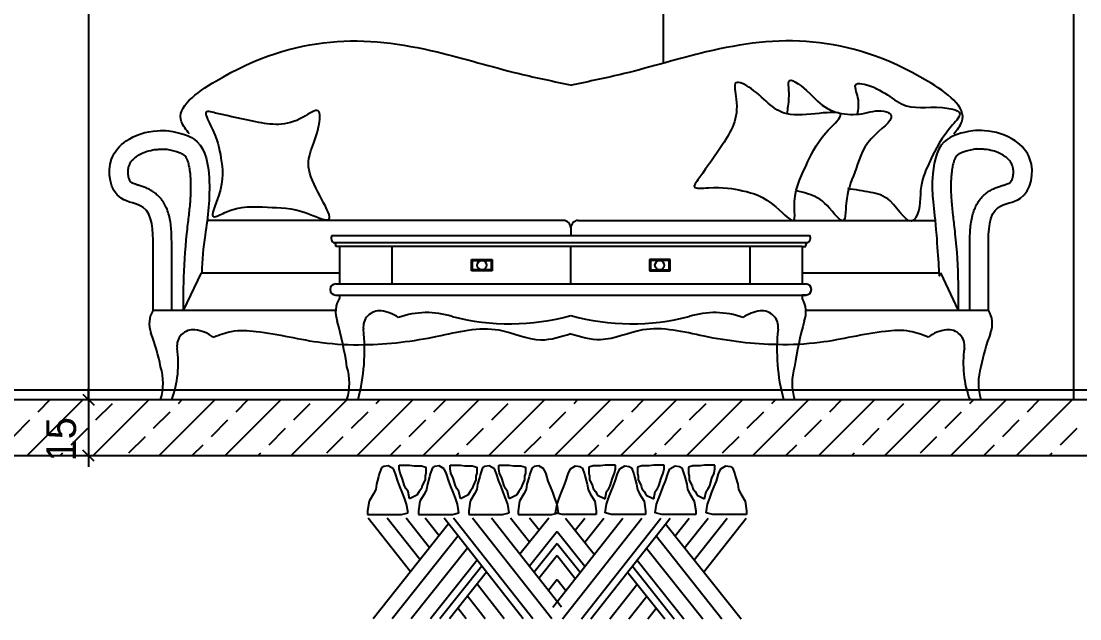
# Model space of a CAD drawing. Extents: x 182769.15 to 182771.38, y 101811.72 to 101812.21.
# Drawn here: x 182770.3821 to 182770.4388, y 101812.0305 to 101812.0626 of the extents above; entities that cross this region are included whole.
import ezdxf

# ---------------------------------------------------------------- set-up
doc = ezdxf.new("R2010")
doc.units = 0
doc.header["$MEASUREMENT"] = 0
doc.linetypes.add('DUZ', pattern=[500, 500])
doc.layers.get('0').update_dxf_attribs({"color": 1, "linetype": 'DUZ'})
for name, color, linetype in [('KOLON', 3, 'Continuous'), ('OLCU', 3, 'Continuous'), ('SIVA', 1, 'Continuous'), ('TARAMA', 15, 'Continuous'), ('tefriş', 21, 'Continuous')]:
    doc.layers.add(name, color=color, linetype=linetype)
doc.styles.add('İÇ ÖLÇÜ', font='stylu.ttf', dxfattribs={"height": 8})

msp = doc.modelspace()

# ---------------------------------------------------------------- linework, layer by layer
at = {"color": 0, "linetype": 'ByBlock'}
for p, q in [((182770.3853814155, 101812.0425767551), (182770.3859814155, 101812.0419767551)), ((182770.3853814155, 101812.0425767551), (182770.3859814155, 101812.0419767551)), ((182770.3859814155, 101812.0389767551), (182770.3853814155, 101812.0395767551))]:
    msp.add_line(p, q, dxfattribs=at)
at = {"layer": 'KOLON'}
for p, q in [((182770.3504782387, 101812.0422767551), (182770.5724782387, 101812.0422767551)), ((182770.3554782387, 101812.0392767551), (182770.5274782387, 101812.0392767551))]:
    msp.add_line(p, q, dxfattribs=at)
at = {"layer": 'OLCU'}
for p, q in [((182770.3856814155, 101812.0996767551), (182770.3856814155, 101812.0418767551)), ((182770.3856814155, 101812.0422767551), (182770.3856814155, 101812.0428767551)), ((182770.3826814155, 101812.0422767551), (182770.3866814155, 101812.0422767551)), ((182770.3826814155, 101812.0422767551), (182770.3866814155, 101812.0422767551)), ((182770.3856814155, 101812.0422767551), (182770.3856814155, 101812.0392767551)), ((182770.3826814155, 101812.0392767551), (182770.3866814155, 101812.0392767551)), ((182770.3856814155, 101812.0392767551), (182770.3856814155, 101812.0386767551))]:
    msp.add_line(p, q, dxfattribs=at)
at = {"layer": 'SIVA'}
for p, q in [((182770.4164782387, 101812.0992767551), (182770.4164782387, 101812.0602955354)), ((182770.4384782387, 101812.0877467264), (182770.4384782387, 101812.0422767551)), ((182770.5719782387, 101812.0427767551), (182770.3549782387, 101812.0427767551))]:
    msp.add_line(p, q, dxfattribs=at)
at = {"layer": 'TARAMA'}
for p, q in [((182770.3824001272, 101812.0392767551), (182770.3854001272, 101812.0422767551)), ((182770.3829854209, 101812.0416298157), (182770.3836323603, 101812.0422767551)), ((182770.3859356612, 101812.0392767551), (182770.3889356611, 101812.0422767551)), ((182770.3860790131, 101812.041187874), (182770.3869628965, 101812.0420717574)), ((182770.3894711951, 101812.0392767551), (182770.3924711951, 101812.0422767551)), ((182770.3904984304, 101812.0420717574), (182770.3907034281, 101812.0422767551)), ((182770.393006729, 101812.0392767551), (182770.396006729, 101812.0422767551)), ((182770.3935920226, 101812.0416298157), (182770.394238962, 101812.0422767551)), ((182770.3965422629, 101812.0392767551), (182770.3995422629, 101812.0422767551)), ((182770.3966856148, 101812.041187874), (182770.3975694983, 101812.0420717574)), ((182770.4000777968, 101812.0392767551), (182770.4030777968, 101812.0422767551)), ((182770.4011050322, 101812.0420717574), (182770.4013100298, 101812.0422767551)), ((182770.4036133307, 101812.0392767551), (182770.4066133307, 101812.0422767551)), ((182770.4041986243, 101812.0416298157), (182770.4048455637, 101812.0422767551)), ((182770.4071488646, 101812.0392767551), (182770.4101488646, 101812.0422767551)), ((182770.4072922165, 101812.041187874), (182770.4081761, 101812.0420717574)), ((182770.4106843985, 101812.0392767551), (182770.4136843985, 101812.0422767551)), ((182770.4117116339, 101812.0420717574), (182770.4119166315, 101812.0422767551)), ((182770.4142199324, 101812.0392767551), (182770.4172199324, 101812.0422767551)), ((182770.4148052261, 101812.0416298157), (182770.4154521654, 101812.0422767551)), ((182770.4177554663, 101812.0392767551), (182770.4207554663, 101812.0422767551)), ((182770.4178988182, 101812.041187874), (182770.4187827017, 101812.0420717574)), ((182770.4212910002, 101812.0392767551), (182770.4242910002, 101812.0422767551)), ((182770.4223182356, 101812.0420717574), (182770.4225232333, 101812.0422767551)), ((182770.4248265341, 101812.0392767551), (182770.4278265341, 101812.0422767551)), ((182770.4254118278, 101812.0416298157), (182770.4260587672, 101812.0422767551)), ((182770.428362068, 101812.0392767551), (182770.431362068, 101812.0422767551)), ((182770.4285054199, 101812.041187874), (182770.4293893034, 101812.0420717574)), ((182770.4318976019, 101812.0392767551), (182770.4348976019, 101812.0422767551)), ((182770.4329248373, 101812.0420717574), (182770.433129835, 101812.0422767551)), ((182770.4354331358, 101812.0392767551), (182770.4384331358, 101812.0422767551)), ((182770.4360184295, 101812.0416298157), (182770.4366653689, 101812.0422767551)), ((182770.3891726052, 101812.0407459322), (182770.3900564887, 101812.0416298157)), ((182770.399779207, 101812.0407459322), (182770.4006630904, 101812.0416298157)), ((182770.4103858087, 101812.0407459322), (182770.4112696922, 101812.0416298157)), ((182770.4209924104, 101812.0407459322), (182770.4218762939, 101812.0416298157)), ((182770.4315990121, 101812.0407459322), (182770.4324828956, 101812.0416298157)), ((182770.3816595957, 101812.0403039905), (182770.3825434792, 101812.041187874)), ((182770.3922661974, 101812.0403039905), (182770.3931500809, 101812.041187874)), ((182770.4028727991, 101812.0403039905), (182770.4037566826, 101812.041187874)), ((182770.4134794008, 101812.0403039905), (182770.4143632843, 101812.041187874)), ((182770.4240860025, 101812.0403039905), (182770.424969886, 101812.041187874)), ((182770.4346926043, 101812.0403039905), (182770.4355764877, 101812.041187874)), ((182770.3847531879, 101812.0398620487), (182770.3856370713, 101812.0407459322)), ((182770.3953597896, 101812.0398620487), (182770.3962436731, 101812.0407459322)), ((182770.4059663913, 101812.0398620487), (182770.4068502748, 101812.0407459322)), ((182770.416572993, 101812.0398620487), (182770.4174568765, 101812.0407459322)), ((182770.4271795947, 101812.0398620487), (182770.4280634782, 101812.0407459322)), ((182770.4377861964, 101812.0398620487), (182770.4386700799, 101812.0407459322)), ((182770.38784678, 101812.039420107), (182770.3887306635, 101812.0403039905)), ((182770.391238962, 101812.0392767551), (182770.3918242557, 101812.0398620487)), ((182770.3984533817, 101812.039420107), (182770.3993372652, 101812.0403039905)), ((182770.4018455637, 101812.0392767551), (182770.4024308574, 101812.0398620487)), ((182770.4090599834, 101812.039420107), (182770.4099438669, 101812.0403039905)), ((182770.4124521654, 101812.0392767551), (182770.4130374591, 101812.0398620487)), ((182770.4196665852, 101812.039420107), (182770.4205504686, 101812.0403039905)), ((182770.4230587672, 101812.0392767551), (182770.4236440608, 101812.0398620487)), ((182770.4302731869, 101812.039420107), (182770.4311570704, 101812.0403039905)), ((182770.4336653689, 101812.0392767551), (182770.4342506625, 101812.0398620487)), ((182770.3841678942, 101812.0392767551), (182770.3843112461, 101812.039420107)), ((182770.3947744959, 101812.0392767551), (182770.3949178478, 101812.039420107)), ((182770.4053810976, 101812.0392767551), (182770.4055244495, 101812.039420107)), ((182770.4159876994, 101812.0392767551), (182770.4161310513, 101812.039420107)), ((182770.4265943011, 101812.0392767551), (182770.426737653, 101812.039420107)), ((182770.4372009028, 101812.0392767551), (182770.4373442547, 101812.039420107))]:
    msp.add_line(p, q, dxfattribs=at)
at = {"layer": 'tefriş'}
for p, q in [((182770.4111315038, 101812.0518767529), (182770.392105725, 101812.0518767529)), ((182770.4119315038, 101812.0518767529), (182770.4311160385, 101812.0518767529)), ((182770.4115315038, 101812.0514767529), (182770.4115315038, 101812.0510767529)), ((182770.3917189557, 101812.0490767529), (182770.390762403, 101812.0470593996)), ((182770.3917189557, 101812.0490767529), (182770.3991315038, 101812.0490767529)), ((182770.4239315038, 101812.0490767529), (182770.4312436011, 101812.0490767529)), ((182770.4313440519, 101812.0490767529), (182770.4323006046, 101812.0470593996)), ((182770.3891439059, 101812.0470767529), (182770.3989276646, 101812.0470767529)), ((182770.4241353429, 101812.0470767529), (182770.4339191016, 101812.0470767529))]:
    msp.add_line(p, q, dxfattribs=at)
at = {"layer": 'tefriş', "color": 8}
for p, q in [((182770.3987315038, 101812.0510767529), (182770.4243315038, 101812.0510767529)), ((182770.4241909418, 101812.0506773465), (182770.3988720658, 101812.0506773465)), ((182770.3991315038, 101812.0504767529), (182770.3989315038, 101812.0504767529)), ((182770.4239315038, 101812.0504767529), (182770.3991315038, 101812.0504767529)), ((182770.3991315038, 101812.0504767529), (182770.3991315038, 101812.0484767529)), ((182770.4019315038, 101812.0504767529), (182770.4019315038, 101812.0484767529)), ((182770.4115315038, 101812.0484767529), (182770.4115315038, 101812.0504767529)), ((182770.4211315038, 101812.0504767529), (182770.4211315038, 101812.0484767529)), ((182770.4239315038, 101812.0504767529), (182770.4241315038, 101812.0504767529)), ((182770.4239315038, 101812.0504767529), (182770.4239315038, 101812.0484767529)), ((182770.4062080624, 101812.0491767529), (182770.4062080624, 101812.0497767529)), ((182770.4062080624, 101812.0497767529), (182770.407312735, 101812.0497767529)), ((182770.4062580624, 101812.0492267529), (182770.4062580624, 101812.0497267529)), ((182770.4062580624, 101812.0497267529), (182770.407262735, 101812.0497267529)), ((182770.407262735, 101812.0497267529), (182770.407262735, 101812.0492267529)), ((182770.407312735, 101812.0497767529), (182770.407312735, 101812.0491767529)), ((182770.4168549452, 101812.0497767529), (182770.4157502726, 101812.0497767529)), ((182770.4157502726, 101812.0497767529), (182770.4157502726, 101812.0491767529)), ((182770.4168049452, 101812.0497267529), (182770.4158002725, 101812.0497267529)), ((182770.4158002725, 101812.0497267529), (182770.4158002725, 101812.0492267529)), ((182770.4168049452, 101812.0492267529), (182770.4168049452, 101812.0497267529)), ((182770.4168549452, 101812.0491767529), (182770.4168549452, 101812.0497767529)), ((182770.407312735, 101812.0491767529), (182770.4062080624, 101812.0491767529)), ((182770.407262735, 101812.0492267529), (182770.4062580624, 101812.0492267529)), ((182770.4157502726, 101812.0491767529), (182770.4168549452, 101812.0491767529)), ((182770.4158002725, 101812.0492267529), (182770.4168049452, 101812.0492267529)), ((182770.3989315038, 101812.0484767529), (182770.3991315038, 101812.0484767529)), ((182770.3991315038, 101812.0484767529), (182770.4241315038, 101812.0484767529)), ((182770.3989315038, 101812.0478767529), (182770.4241315038, 101812.0478767529)), ((182770.3989315038, 101812.0478767529), (182770.3991315038, 101812.0478767529)), ((182770.3989315038, 101812.0478767529), (182770.3991315038, 101812.0478767529)), ((182770.3991315038, 101812.0478767529), (182770.3991315038, 101812.047709911)), ((182770.3991315038, 101812.0478767529), (182770.3991315038, 101812.047709911)), ((182770.4241315038, 101812.0478767529), (182770.4239315038, 101812.0478767529)), ((182770.4239315038, 101812.0478767529), (182770.4239315038, 101812.047709911))]:
    msp.add_line(p, q, dxfattribs=at)
at = {"layer": 'tefriş', "color": 254, "linetype": 'Continuous'}
for p, q in [((182770.4015110316, 101812.0386955529), (182770.4013905116, 101812.0386176329)), ((182770.4017477316, 101812.0387360729), (182770.4015110316, 101812.0386955529)), ((182770.4020231916, 101812.0385771129), (182770.4017477316, 101812.0387360729)), ((182770.4023373716, 101812.0387734929), (182770.4026946116, 101812.0387734929)), ((182770.4023373716, 101812.0385771129), (182770.4023373716, 101812.0387734929)), ((182770.4026946116, 101812.0387734929), (182770.4028925916, 101812.0387734929)), ((182770.4028925916, 101812.0387734929), (182770.4031293116, 101812.0387360729)), ((182770.4031293116, 101812.0387360729), (182770.4035252716, 101812.0387360729)), ((182770.4035252716, 101812.0387360729), (182770.4037619916, 101812.0386550329)), ((182770.4037619916, 101812.0386550329), (182770.4037619916, 101812.0383401929)), ((182770.4042397116, 101812.0386955529), (182770.4041192116, 101812.0386176329)), ((182770.4044764316, 101812.0387360729), (182770.4042397116, 101812.0386955529)), ((182770.4047518916, 101812.0385771129), (182770.4044764316, 101812.0387360729)), ((182770.4050660716, 101812.0385771129), (182770.4050660716, 101812.0387734929)), ((182770.4050660716, 101812.0387734929), (182770.4054233116, 101812.0387734929)), ((182770.4054233116, 101812.0387734929), (182770.4056212916, 101812.0387734929)), ((182770.4056212916, 101812.0387734929), (182770.4058579916, 101812.0387360729)), ((182770.4058579916, 101812.0387360729), (182770.4062539716, 101812.0387360729)), ((182770.4062539716, 101812.0387360729), (182770.4064906716, 101812.0386550329)), ((182770.4064906716, 101812.0386550329), (182770.4064906716, 101812.0383401929)), ((182770.4069296716, 101812.0386955529), (182770.4068091716, 101812.0386176329)), ((182770.4071663916, 101812.0387360729), (182770.4069296716, 101812.0386955529)), ((182770.4074418516, 101812.0385771129), (182770.4071663916, 101812.0387360729)), ((182770.4076742516, 101812.0387734929), (182770.4080314916, 101812.0387734929)), ((182770.4076742516, 101812.0385771129), (182770.4076742516, 101812.0387734929)), ((182770.4080314916, 101812.0387734929), (182770.4082294716, 101812.0387734929)), ((182770.4082294716, 101812.0387734929), (182770.4084661916, 101812.0387360729)), ((182770.4084661916, 101812.0387360729), (182770.4088621516, 101812.0387360729)), ((182770.4088621516, 101812.0387360729), (182770.4090988716, 101812.0386550329)), ((182770.4090988716, 101812.0386550329), (182770.4090988716, 101812.0383401929)), ((182770.4095766116, 101812.0386955529), (182770.4094560916, 101812.0386176329)), ((182770.4098133116, 101812.0387360729), (182770.4095766116, 101812.0386955529)), ((182770.4100887716, 101812.0385771129), (182770.4098133116, 101812.0387360729)), ((182770.4115090716, 101812.0385771129), (182770.4117845116, 101812.0387360729)), ((182770.4117845116, 101812.0387360729), (182770.4120212316, 101812.0386955529)), ((182770.4120212316, 101812.0386955529), (182770.4121417516, 101812.0386176329)), ((182770.4127356916, 101812.0387360729), (182770.4124989716, 101812.0386550329)), ((182770.4124989716, 101812.0386550329), (182770.4124989716, 101812.0383401929)), ((182770.4131316516, 101812.0387360729), (182770.4127356916, 101812.0387360729)), ((182770.4133683716, 101812.0387734929), (182770.4131316516, 101812.0387360729)), ((182770.4135663516, 101812.0387734929), (182770.4133683716, 101812.0387734929)), ((182770.4139235716, 101812.0387734929), (182770.4135663516, 101812.0387734929)), ((182770.4139235716, 101812.0385771129), (182770.4139235716, 101812.0387734929)), ((182770.4141559916, 101812.0385771129), (182770.4144314516, 101812.0387360729)), ((182770.4144314516, 101812.0387360729), (182770.4146681516, 101812.0386955529)), ((182770.4146681516, 101812.0386955529), (182770.4147886716, 101812.0386176329)), ((182770.4153438716, 101812.0387360729), (182770.4151071516, 101812.0386550329)), ((182770.4151071516, 101812.0386550329), (182770.4151071516, 101812.0383401929)), ((182770.4157398316, 101812.0387360729), (182770.4153438716, 101812.0387360729)), ((182770.4159765516, 101812.0387734929), (182770.4157398316, 101812.0387360729)), ((182770.4161745316, 101812.0387734929), (182770.4159765516, 101812.0387734929)), ((182770.4165317716, 101812.0387734929), (182770.4161745316, 101812.0387734929)), ((182770.4165317716, 101812.0385771129), (182770.4165317716, 101812.0387734929)), ((182770.4168459516, 101812.0385771129), (182770.4171214116, 101812.0387360729)), ((182770.4171214116, 101812.0387360729), (182770.4173581116, 101812.0386955529)), ((182770.4173581116, 101812.0386955529), (182770.4174786316, 101812.0386176329)), ((182770.4180725716, 101812.0387360729), (182770.4178358516, 101812.0386550329)), ((182770.4178358516, 101812.0386550329), (182770.4178358516, 101812.0383401929)), ((182770.4184685316, 101812.0387360729), (182770.4180725716, 101812.0387360729)), ((182770.4187052516, 101812.0387734929), (182770.4184685316, 101812.0387360729)), ((182770.4189032316, 101812.0387734929), (182770.4187052516, 101812.0387734929)), ((182770.4192604516, 101812.0387734929), (182770.4189032316, 101812.0387734929)), ((182770.4192604516, 101812.0385771129), (182770.4192604516, 101812.0387734929)), ((182770.4195746516, 101812.0385771129), (182770.4198500916, 101812.0387360729)), ((182770.4198500916, 101812.0387360729), (182770.4200868116, 101812.0386955529)), ((182770.4200868116, 101812.0386955529), (182770.4202073316, 101812.0386176329)), ((182770.4012312716, 101812.0381406929), (182770.4011150516, 101812.0377479329)), ((182770.4012700116, 101812.0382996729), (182770.4012312716, 101812.0381406929)), ((182770.4013905116, 101812.0386176329), (182770.4012700116, 101812.0382996729)), ((182770.4021393916, 101812.0382996729), (182770.4020231916, 101812.0385771129)), ((182770.4022599116, 101812.0379037929), (182770.4021393916, 101812.0382996729)), ((182770.4023804116, 101812.0383401929), (182770.4023373716, 101812.0385771129)), ((182770.4024966316, 101812.0380627729), (182770.4023804116, 101812.0383401929)), ((182770.4037619916, 101812.0383401929), (182770.4037232516, 101812.0381812329)), ((182770.4037232516, 101812.0381812329), (182770.4037232516, 101812.0379848529)), ((182770.4039599716, 101812.0381406929), (182770.4038437516, 101812.0377479329)), ((182770.4039986916, 101812.0382996729), (182770.4039599716, 101812.0381406929)), ((182770.4041192116, 101812.0386176329), (182770.4039986916, 101812.0382996729)), ((182770.4048680916, 101812.0382996729), (182770.4047518916, 101812.0385771129)), ((182770.4049886116, 101812.0379037929), (182770.4048680916, 101812.0382996729)), ((182770.4051091116, 101812.0383401929), (182770.4050660716, 101812.0385771129)), ((182770.4052253116, 101812.0380627729), (182770.4051091116, 101812.0383401929)), ((182770.4064906716, 101812.0383401929), (182770.4064519516, 101812.0381812329)), ((182770.4064519516, 101812.0381812329), (182770.4064519516, 101812.0379848529)), ((182770.4066499316, 101812.0381406929), (182770.4065337116, 101812.0377479329)), ((182770.4066886516, 101812.0382996729), (182770.4066499316, 101812.0381406929)), ((182770.4068091716, 101812.0386176329), (182770.4066886516, 101812.0382996729)), ((182770.4075580516, 101812.0382996729), (182770.4074418516, 101812.0385771129)), ((182770.4076785716, 101812.0379037929), (182770.4075580516, 101812.0382996729)), ((182770.4077172916, 101812.0383401929), (182770.4076742516, 101812.0385771129)), ((182770.4078335116, 101812.0380627729), (182770.4077172916, 101812.0383401929)), ((182770.4090988716, 101812.0383401929), (182770.4090601316, 101812.0381812329)), ((182770.4090601316, 101812.0381812329), (182770.4090601316, 101812.0379848529)), ((182770.4092968516, 101812.0381406929), (182770.4091806316, 101812.0377479329)), ((182770.4093355716, 101812.0382996729), (182770.4092968516, 101812.0381406929)), ((182770.4094560916, 101812.0386176329), (182770.4093355716, 101812.0382996729)), ((182770.4102049716, 101812.0382996729), (182770.4100887716, 101812.0385771129)), ((182770.4103254916, 101812.0379037929), (182770.4102049716, 101812.0382996729)), ((182770.4112723516, 101812.0379037929), (182770.4113928716, 101812.0382996729)), ((182770.4113928716, 101812.0382996729), (182770.4115090716, 101812.0385771129)), ((182770.4121417516, 101812.0386176329), (182770.4122622516, 101812.0382996729)), ((182770.4122622516, 101812.0382996729), (182770.4123009916, 101812.0381406929)), ((182770.4123009916, 101812.0381406929), (182770.4124171916, 101812.0377479329)), ((182770.4124989716, 101812.0383401929), (182770.4125377116, 101812.0381812329)), ((182770.4125377116, 101812.0381812329), (182770.4125377116, 101812.0379848529)), ((182770.4137643316, 101812.0380627729), (182770.4138805316, 101812.0383401929)), ((182770.4138805316, 101812.0383401929), (182770.4139235716, 101812.0385771129)), ((182770.4139192716, 101812.0379037929), (182770.4140397916, 101812.0382996729)), ((182770.4140397916, 101812.0382996729), (182770.4141559916, 101812.0385771129)), ((182770.4147886716, 101812.0386176329), (182770.4149091716, 101812.0382996729)), ((182770.4149091716, 101812.0382996729), (182770.4149479116, 101812.0381406929)), ((182770.4149479116, 101812.0381406929), (182770.4150641316, 101812.0377479329)), ((182770.4151071516, 101812.0383401929), (182770.4151458916, 101812.0381812329)), ((182770.4151458916, 101812.0381812329), (182770.4151458916, 101812.0379848529)), ((182770.4163725116, 101812.0380627729), (182770.4164887316, 101812.0383401929)), ((182770.4164887316, 101812.0383401929), (182770.4165317716, 101812.0385771129)), ((182770.4166092316, 101812.0379037929), (182770.4167297516, 101812.0382996729)), ((182770.4167297516, 101812.0382996729), (182770.4168459516, 101812.0385771129)), ((182770.4174786316, 101812.0386176329), (182770.4175991316, 101812.0382996729)), ((182770.4175991316, 101812.0382996729), (182770.4176378716, 101812.0381406929)), ((182770.4176378716, 101812.0381406929), (182770.4177540916, 101812.0377479329)), ((182770.4178358516, 101812.0383401929), (182770.4178745916, 101812.0381812329)), ((182770.4178745916, 101812.0381812329), (182770.4178745916, 101812.0379848529)), ((182770.4191012116, 101812.0380627729), (182770.4192174116, 101812.0383401929)), ((182770.4192174116, 101812.0383401929), (182770.4192604516, 101812.0385771129)), ((182770.4193379316, 101812.0379037929), (182770.4194584316, 101812.0382996729)), ((182770.4194584316, 101812.0382996729), (182770.4195746516, 101812.0385771129)), ((182770.4202073316, 101812.0386176329), (182770.4203278316, 101812.0382996729)), ((182770.4203278316, 101812.0382996729), (182770.4203665716, 101812.0381406929)), ((182770.4203665716, 101812.0381406929), (182770.4204827716, 101812.0377479329)), ((182770.4011150516, 101812.0377479329), (182770.4010763316, 101812.0374705129)), ((182770.4023761116, 101812.0376294929), (182770.4022599116, 101812.0379037929)), ((182770.4024966316, 101812.0373115329), (182770.4023761116, 101812.0376294929)), ((182770.4026171316, 101812.0376668929), (182770.4024966316, 101812.0380627729)), ((182770.4026946116, 101812.0375110329), (182770.4026171316, 101812.0376668929)), ((182770.4028108116, 101812.0373520529), (182770.4026946116, 101812.0375110329)), ((182770.4035252716, 101812.0375110329), (182770.4034047516, 101812.0373520529)), ((182770.4035639916, 101812.0376668929), (182770.4035252716, 101812.0375110329)), ((182770.4036414716, 101812.0378258729), (182770.4035639916, 101812.0376668929)), ((182770.4037232516, 101812.0379848529), (182770.4036414716, 101812.0378258729)), ((182770.4038437516, 101812.0377479329), (182770.4038050316, 101812.0374705129)), ((182770.4051048116, 101812.0376294929), (182770.4049886116, 101812.0379037929)), ((182770.4052253116, 101812.0373115329), (182770.4051048116, 101812.0376294929)), ((182770.4053458316, 101812.0376668929), (182770.4052253116, 101812.0380627729)), ((182770.4054233116, 101812.0375110329), (182770.4053458316, 101812.0376668929)), ((182770.4055395116, 101812.0373520529), (182770.4054233116, 101812.0375110329)), ((182770.4062539716, 101812.0375110329), (182770.4061334516, 101812.0373520529)), ((182770.4062926916, 101812.0376668929), (182770.4062539716, 101812.0375110329)), ((182770.4063701716, 101812.0378258729), (182770.4062926916, 101812.0376668929)), ((182770.4064519516, 101812.0379848529), (182770.4063701716, 101812.0378258729)), ((182770.4065337116, 101812.0377479329), (182770.4064949916, 101812.0374705129)), ((182770.4077947716, 101812.0376294929), (182770.4076785716, 101812.0379037929)), ((182770.4079152916, 101812.0373115329), (182770.4077947716, 101812.0376294929)), ((182770.4079540116, 101812.0376668929), (182770.4078335116, 101812.0380627729)), ((182770.4080314916, 101812.0375110329), (182770.4079540116, 101812.0376668929)), ((182770.4081476916, 101812.0373520529), (182770.4080314916, 101812.0375110329)), ((182770.4088621516, 101812.0375110329), (182770.4087416316, 101812.0373520529)), ((182770.4089008916, 101812.0376668929), (182770.4088621516, 101812.0375110329)), ((182770.4089783516, 101812.0378258729), (182770.4089008916, 101812.0376668929)), ((182770.4090601316, 101812.0379848529), (182770.4089783516, 101812.0378258729)), ((182770.4091806316, 101812.0377479329), (182770.4091419116, 101812.0374705129)), ((182770.4104416916, 101812.0376294929), (182770.4103254916, 101812.0379037929)), ((182770.4105622116, 101812.0373115329), (182770.4104416916, 101812.0376294929)), ((182770.4110356316, 101812.0373115329), (182770.4111561516, 101812.0376294929)), ((182770.4111561516, 101812.0376294929), (182770.4112723516, 101812.0379037929)), ((182770.4124171916, 101812.0377479329), (182770.4124559316, 101812.0374705129)), ((182770.4125377116, 101812.0379848529), (182770.4126194916, 101812.0378258729)), ((182770.4126194916, 101812.0378258729), (182770.4126969516, 101812.0376668929)), ((182770.4126969516, 101812.0376668929), (182770.4127356916, 101812.0375110329)), ((182770.4127356916, 101812.0375110329), (182770.4128562116, 101812.0373520529)), ((182770.4134501516, 101812.0373520529), (182770.4135663516, 101812.0375110329)), ((182770.4135663516, 101812.0375110329), (182770.4136438316, 101812.0376668929)), ((182770.4136438316, 101812.0376668929), (182770.4137643316, 101812.0380627729)), ((182770.4136825516, 101812.0373115329), (182770.4138030716, 101812.0376294929)), ((182770.4138030716, 101812.0376294929), (182770.4139192716, 101812.0379037929)), ((182770.4150641316, 101812.0377479329), (182770.4151028516, 101812.0374705129)), ((182770.4151458916, 101812.0379848529), (182770.4152276716, 101812.0378258729)), ((182770.4152276716, 101812.0378258729), (182770.4153051516, 101812.0376668929)), ((182770.4153051516, 101812.0376668929), (182770.4153438716, 101812.0375110329)), ((182770.4153438716, 101812.0375110329), (182770.4154643916, 101812.0373520529)), ((182770.4160583316, 101812.0373520529), (182770.4161745316, 101812.0375110329)), ((182770.4161745316, 101812.0375110329), (182770.4162520116, 101812.0376668929)), ((182770.4162520116, 101812.0376668929), (182770.4163725116, 101812.0380627729)), ((182770.4163725116, 101812.0373115329), (182770.4164930316, 101812.0376294929)), ((182770.4164930316, 101812.0376294929), (182770.4166092316, 101812.0379037929)), ((182770.4177540916, 101812.0377479329), (182770.4177928116, 101812.0374705129)), ((182770.4178745916, 101812.0379848529), (182770.4179563716, 101812.0378258729)), ((182770.4179563716, 101812.0378258729), (182770.4180338316, 101812.0376668929)), ((182770.4180338316, 101812.0376668929), (182770.4180725716, 101812.0375110329)), ((182770.4180725716, 101812.0375110329), (182770.4181930916, 101812.0373520529)), ((182770.4187870316, 101812.0373520529), (182770.4189032316, 101812.0375110329)), ((182770.4189032316, 101812.0375110329), (182770.4189807116, 101812.0376668929)), ((182770.4189807116, 101812.0376668929), (182770.4191012116, 101812.0380627729)), ((182770.4191012116, 101812.0373115329), (182770.4192217316, 101812.0376294929)), ((182770.4192217316, 101812.0376294929), (182770.4193379316, 101812.0379037929)), ((182770.4204827716, 101812.0377479329), (182770.4205215116, 101812.0374705129)), ((182770.4009558116, 101812.0372336129), (182770.4007190916, 101812.0368377329)), ((182770.4010763316, 101812.0374705129), (182770.4009558116, 101812.0372336129)), ((182770.4026171316, 101812.0369967129), (182770.4024966316, 101812.0373115329)), ((182770.4027333316, 101812.0366818729), (182770.4026171316, 101812.0369967129)), ((182770.4028925916, 101812.0369561729), (182770.4028108116, 101812.0373520529)), ((182770.4032885516, 101812.0371556729), (182770.4028925916, 101812.0369561729)), ((182770.4034047516, 101812.0373520529), (182770.4032885516, 101812.0371556729)), ((182770.4036845116, 101812.0372336129), (182770.4034477916, 101812.0368377329)), ((182770.4038050316, 101812.0374705129), (182770.4036845116, 101812.0372336129)), ((182770.4053458316, 101812.0369967129), (182770.4052253116, 101812.0373115329)), ((182770.4054620316, 101812.0366818729), (182770.4053458316, 101812.0369967129)), ((182770.4056212916, 101812.0369561729), (182770.4055395116, 101812.0373520529)), ((182770.4060172516, 101812.0371556729), (182770.4056212916, 101812.0369561729)), ((182770.4061334516, 101812.0373520529), (182770.4060172516, 101812.0371556729)), ((182770.4063744716, 101812.0372336129), (182770.4061377516, 101812.0368377329)), ((182770.4064949916, 101812.0374705129), (182770.4063744716, 101812.0372336129)), ((182770.4080357916, 101812.0369967129), (182770.4079152916, 101812.0373115329)), ((182770.4081519916, 101812.0366818729), (182770.4080357916, 101812.0369967129)), ((182770.4082294716, 101812.0369561729), (182770.4081476916, 101812.0373520529)), ((182770.4086254316, 101812.0371556729), (182770.4082294716, 101812.0369561729)), ((182770.4087416316, 101812.0373520529), (182770.4086254316, 101812.0371556729)), ((182770.4090213916, 101812.0372336129), (182770.4087846716, 101812.0368377329)), ((182770.4091419116, 101812.0374705129), (182770.4090213916, 101812.0372336129)), ((182770.4106827116, 101812.0369967129), (182770.4105622116, 101812.0373115329)), ((182770.4107989116, 101812.0366818729), (182770.4106827116, 101812.0369967129)), ((182770.4107989116, 101812.0366818729), (182770.4109151316, 101812.0369967129)), ((182770.4109151316, 101812.0369967129), (182770.4110356316, 101812.0373115329)), ((182770.4124559316, 101812.0374705129), (182770.4125764516, 101812.0372336129)), ((182770.4125764516, 101812.0372336129), (182770.4128131716, 101812.0368377329)), ((182770.4128562116, 101812.0373520529), (182770.4129724116, 101812.0371556729)), ((182770.4129724116, 101812.0371556729), (182770.4133683716, 101812.0369561729)), ((182770.4133683716, 101812.0369561729), (182770.4134501516, 101812.0373520529)), ((182770.4134458316, 101812.0366818729), (182770.4135620516, 101812.0369967129)), ((182770.4135620516, 101812.0369967129), (182770.4136825516, 101812.0373115329)), ((182770.4151028516, 101812.0374705129), (182770.4152233716, 101812.0372336129)), ((182770.4152233716, 101812.0372336129), (182770.4154600916, 101812.0368377329)), ((182770.4154643916, 101812.0373520529), (182770.4155805916, 101812.0371556729)), ((182770.4155805916, 101812.0371556729), (182770.4159765516, 101812.0369561729)), ((182770.4159765516, 101812.0369561729), (182770.4160583316, 101812.0373520529)), ((182770.4161358116, 101812.0366818729), (182770.4162520116, 101812.0369967129)), ((182770.4162520116, 101812.0369967129), (182770.4163725116, 101812.0373115329)), ((182770.4177928116, 101812.0374705129), (182770.4179133316, 101812.0372336129)), ((182770.4179133316, 101812.0372336129), (182770.4181500516, 101812.0368377329)), ((182770.4181930916, 101812.0373520529), (182770.4183092916, 101812.0371556729)), ((182770.4183092916, 101812.0371556729), (182770.4187052516, 101812.0369561729)), ((182770.4187052516, 101812.0369561729), (182770.4187870316, 101812.0373520529)), ((182770.4188644916, 101812.0366818729), (182770.4189807116, 101812.0369967129)), ((182770.4189807116, 101812.0369967129), (182770.4191012116, 101812.0373115329)), ((182770.4205215116, 101812.0374705129), (182770.4206420316, 101812.0372336129)), ((182770.4206420316, 101812.0372336129), (182770.4208787316, 101812.0368377329)), ((182770.4007190916, 101812.0368377329), (182770.4006416316, 101812.0363265129)), ((182770.4028108116, 101812.0362080529), (182770.4027333316, 101812.0366818729)), ((182770.4034477916, 101812.0368377329), (182770.4033703316, 101812.0363265129)), ((182770.4055395116, 101812.0362080529), (182770.4054620316, 101812.0366818729)), ((182770.4061377516, 101812.0368377329), (182770.4060602916, 101812.0363265129)), ((182770.4082294716, 101812.0362080529), (182770.4081519916, 101812.0366818729)), ((182770.4087846716, 101812.0368377329), (182770.4087072116, 101812.0363265129)), ((182770.4107214516, 101812.0362080529), (182770.4107989116, 101812.0366818729)), ((182770.4108763916, 101812.0362080529), (182770.4107989116, 101812.0366818729)), ((182770.4128131716, 101812.0368377329), (182770.4128906316, 101812.0363265129)), ((182770.4133683716, 101812.0362080529), (182770.4134458316, 101812.0366818729)), ((182770.4154600916, 101812.0368377329), (182770.4155375516, 101812.0363265129)), ((182770.4160583316, 101812.0362080529), (182770.4161358116, 101812.0366818729)), ((182770.4181500516, 101812.0368377329), (182770.4182275116, 101812.0363265129)), ((182770.4187870316, 101812.0362080529), (182770.4188644916, 101812.0366818729)), ((182770.4208787316, 101812.0368377329), (182770.4209562116, 101812.0363265129)), ((182770.4006416316, 101812.0363265129), (182770.4006416316, 101812.0361270129)), ((182770.4006416316, 101812.0361270129), (182770.4011925316, 101812.0361270129)), ((182770.4029385716, 101812.0330443929), (182770.4006663916, 101812.0359339329)), ((182770.4011925316, 101812.0361270129), (182770.4015884916, 101812.0361270129)), ((182770.4015884916, 101812.0361270129), (182770.4018639516, 101812.0361270129)), ((182770.4034504716, 101812.0336876329), (182770.4016841116, 101812.0359339329)), ((182770.4018639516, 101812.0361270129), (182770.4024578916, 101812.0361270129)), ((182770.4024578916, 101812.0361270129), (182770.4028108116, 101812.0362080529)), ((182770.4039623716, 101812.0343308929), (182770.4027018316, 101812.0359339329)), ((182770.4033703316, 101812.0363265129), (182770.4033703316, 101812.0361270129)), ((182770.4033703316, 101812.0361270129), (182770.4039212316, 101812.0361270129)), ((182770.4044742516, 101812.0349741329), (182770.4037195316, 101812.0359339329)), ((182770.4039212316, 101812.0361270129), (182770.4043171916, 101812.0361270129)), ((182770.4043171916, 101812.0361270129), (182770.4045926516, 101812.0361270129)), ((182770.4045926516, 101812.0361270129), (182770.4051865916, 101812.0361270129)), ((182770.4089834916, 101812.0305339329), (182770.4047372516, 101812.0359339329)), ((182770.4051865916, 101812.0361270129), (182770.4055395116, 101812.0362080529)), ((182770.4094923516, 101812.0305339329), (182770.4052460916, 101812.0359339329)), ((182770.4060602916, 101812.0363265129), (182770.4060602916, 101812.0361270129)), ((182770.4060602916, 101812.0361270129), (182770.4066111916, 101812.0361270129)), ((182770.4105100516, 101812.0305339329), (182770.4062638116, 101812.0359339329)), ((182770.4066111916, 101812.0361270129), (182770.4070071516, 101812.0361270129)), ((182770.4070071516, 101812.0361270129), (182770.4072826116, 101812.0361270129)), ((182770.4110343316, 101812.0311614329), (182770.4072815116, 101812.0359339329)), ((182770.4072826116, 101812.0361270129), (182770.4078765516, 101812.0361270129)), ((182770.4078765516, 101812.0361270129), (182770.4082294716, 101812.0362080529)), ((182770.4093185116, 101812.0346376929), (182770.4082992316, 101812.0359339329)), ((182770.4087072116, 101812.0363265129), (182770.4087072116, 101812.0361270129)), ((182770.4087072116, 101812.0361270129), (182770.4092581116, 101812.0361270129)), ((182770.4103500516, 101812.0359339329), (182770.4088066316, 101812.0339944529)), ((182770.4092581116, 101812.0361270129), (182770.4096540716, 101812.0361270129)), ((182770.4098304116, 101812.0352809529), (182770.4093169316, 101812.0359339329)), ((182770.4096540716, 101812.0361270129), (182770.4099295316, 101812.0361270129)), ((182770.4099295316, 101812.0361270129), (182770.4105234716, 101812.0361270129)), ((182770.4105234716, 101812.0361270129), (182770.4108763916, 101812.0362080529)), ((182770.4105634916, 101812.0311614329), (182770.4143163116, 101812.0359339329)), ((182770.4110743716, 101812.0361270129), (182770.4107214516, 101812.0362080529)), ((182770.4116683116, 101812.0361270129), (182770.4110743716, 101812.0361270129)), ((182770.4110877716, 101812.0305339329), (182770.4153340316, 101812.0359339329)), ((182770.4112477916, 101812.0359339329), (182770.4127912116, 101812.0339944529)), ((182770.4119437716, 101812.0361270129), (182770.4116683116, 101812.0361270129)), ((182770.4117674316, 101812.0352809529), (182770.4122808916, 101812.0359339329)), ((182770.4123397316, 101812.0361270129), (182770.4119437716, 101812.0361270129)), ((182770.4121054916, 101812.0305339329), (182770.4163517516, 101812.0359339329)), ((182770.4122793316, 101812.0346376929), (182770.4132986116, 101812.0359339329)), ((182770.4128906316, 101812.0361270129), (182770.4123397316, 101812.0361270129)), ((182770.4126143516, 101812.0305339329), (182770.4168605916, 101812.0359339329)), ((182770.4128906316, 101812.0363265129), (182770.4128906316, 101812.0361270129)), ((182770.4137212916, 101812.0361270129), (182770.4133683716, 101812.0362080529)), ((182770.4143152316, 101812.0361270129), (182770.4137212916, 101812.0361270129)), ((182770.4145906916, 101812.0361270129), (182770.4143152316, 101812.0361270129)), ((182770.4149866516, 101812.0361270129), (182770.4145906916, 101812.0361270129)), ((182770.4155375516, 101812.0361270129), (182770.4149866516, 101812.0361270129)), ((182770.4155375516, 101812.0363265129), (182770.4155375516, 101812.0361270129)), ((182770.4164112516, 101812.0361270129), (182770.4160583316, 101812.0362080529)), ((182770.4170051916, 101812.0361270129), (182770.4164112516, 101812.0361270129)), ((182770.4172806516, 101812.0361270129), (182770.4170051916, 101812.0361270129)), ((182770.4171235716, 101812.0349741329), (182770.4178783116, 101812.0359339329)), ((182770.4176766116, 101812.0361270129), (182770.4172806516, 101812.0361270129)), ((182770.4176354716, 101812.0343308929), (182770.4188960116, 101812.0359339329)), ((182770.4182275116, 101812.0361270129), (182770.4176766116, 101812.0361270129)), ((182770.4181473716, 101812.0336876329), (182770.4199137316, 101812.0359339329)), ((182770.4182275116, 101812.0363265129), (182770.4182275116, 101812.0361270129)), ((182770.4186592716, 101812.0330443929), (182770.4209314316, 101812.0359339329)), ((182770.4191399516, 101812.0361270129), (182770.4187870316, 101812.0362080529)), ((182770.4197338916, 101812.0361270129), (182770.4191399516, 101812.0361270129)), ((182770.4200093516, 101812.0361270129), (182770.4197338916, 101812.0361270129)), ((182770.4204053116, 101812.0361270129), (182770.4200093516, 101812.0361270129)), ((182770.4209562116, 101812.0361270129), (182770.4204053116, 101812.0361270129)), ((182770.4209562116, 101812.0363265129), (182770.4209562116, 101812.0361270129)), ((182770.4049861516, 101812.0356173929), (182770.4009407916, 101812.0305339329)), ((182770.4166116916, 101812.0356173929), (182770.4206570516, 101812.0305339329)), ((182770.4054942916, 101812.0349711729), (182770.4019631916, 101812.0305339329)), ((182770.4107989116, 101812.0352132329), (182770.4093147716, 101812.0333482329)), ((182770.4107989116, 101812.0352132329), (182770.4122830716, 101812.0333482329)), ((182770.4161035316, 101812.0349711729), (182770.4196346516, 101812.0305339329)), ((182770.4060024516, 101812.0343249529), (182770.4029855916, 101812.0305339329)), ((182770.4107989116, 101812.0345708529), (182770.4095688516, 101812.0330251129)), ((182770.4107989116, 101812.0345708529), (182770.4120289916, 101812.0330251129)), ((182770.4155953916, 101812.0343249529), (182770.4186122516, 101812.0305339329)), ((182770.4065105916, 101812.0336787529), (182770.4040079916, 101812.0305339329)), ((182770.4107989116, 101812.0339284729), (182770.4098229116, 101812.0327020129)), ((182770.4107989116, 101812.0339284729), (182770.4117749316, 101812.0327020129)), ((182770.4150872516, 101812.0336787529), (182770.4175898516, 101812.0305339329)), ((182770.4067646716, 101812.0333556329), (182770.4045191916, 101812.0305339329)), ((182770.4070187316, 101812.0330325329), (182770.4050303916, 101812.0305339329)), ((182770.4145790916, 101812.0330325329), (182770.4165674516, 101812.0305339329)), ((182770.4148331716, 101812.0333556329), (182770.4170786516, 101812.0305339329)), ((182770.4107989116, 101812.0326437129), (182770.4103310716, 101812.0320557929)), ((182770.4107989116, 101812.0326437129), (182770.4112667716, 101812.0320557929)), ((182770.4079657916, 101812.0305339329), (182770.4065068516, 101812.0323892729)), ((182770.4136320516, 101812.0305339329), (182770.4150909916, 101812.0323892729)), ((182770.4069480716, 101812.0305339329), (182770.4059949516, 101812.0317460329)), ((182770.4146497716, 101812.0305339329), (182770.4156028916, 101812.0317460329)), ((182770.4059303716, 101812.0305339329), (182770.4054830516, 101812.0311027729)), ((182770.4156674716, 101812.0305339329), (182770.4161147716, 101812.0311027729))]:
    msp.add_line(p, q, dxfattribs=at)
at = {"layer": 'tefriş', "color": 8}
for centre in [(182770.4067663041, 101812.0494767529), (182770.4162967034, 101812.0494767529)]:
    msp.add_circle(centre, 0.00025, dxfattribs=at)
at = {"layer": 'tefriş'}
for centre, radius, start, end in [((182770.4111315038, 101812.0514767529), 0.0004, 0, 90), ((182770.4119315038, 101812.0514767529), 0.0004, 90, 180), ((182770.3903270363, 101812.0463464644), 0.001390366387535167, 148.3149967022803, 200.8110073474973), ((182770.4327359713, 101812.0463464644), 0.001390366387535307, 339.1889926525027, 31.68500329771971), ((182770.3912862183, 101812.0451592591), 0.0008628807963744272, 83.26585789983103, 188.3480029643555), ((182770.3911506781, 101812.0440113643), 0.002018749976095335, 52.85717807207894, 83.26585789983103), ((182770.4319123295, 101812.0440113643), 0.002018749976095168, 96.73414210016897, 127.1428219279211), ((182770.4317767893, 101812.0451592591), 0.0008628807963744052, 351.6519970356445, 96.73414210016897), ((182770.3787470462, 101812.0419450928), 0.01099786361855313, 10.97108035917961, 20.81100734749733), ((182770.4443159614, 101812.0419450928), 0.01099786361855304, 159.1889926525027, 169.0289196408204), ((182770.3848886834, 101812.0442204851), 0.00560316506524215, 339.7022416397168, 8.348002964355523), ((182770.4381743242, 101812.0442204851), 0.005603165065242241, 171.6519970356445, 200.2977583602832), ((182770.3868087113, 101812.0431574437), 0.002873483230584774, 342.1522355606514, 17.84776443934854), ((182770.4362542962, 101812.0431574437), 0.002873483230584601, 162.1522355606515, 197.8477644393485)]:
    msp.add_arc(centre, radius, start, end, dxfattribs=at)
at = {"layer": 'tefriş', "color": 8}
for centre, radius, start, end in [((182770.3989454756, 101812.0509276184), 0.0002608160765069443, 145.1241898373117, 253.6525199121747), ((182770.3987764436, 101812.0505399098), 0.0001674288929507365, 337.8386495069092, 55.17159197381962), ((182770.4242865639, 101812.0505399098), 0.0001674288929506484, 124.8284080261804, 202.1613504930908), ((182770.424117532, 101812.0509276184), 0.0002608160765069355, 286.3474800878253, 34.87581016268826), ((182770.3989315038, 101812.0481767529), 0.0003, 90, 270), ((182770.4241315038, 101812.0481767529), 0.0003, 270, 90), ((182770.4003146341, 101812.0469796225), 0.001390366387535292, 148.3149967022803, 200.8110073474973), ((182770.4227483734, 101812.0469796225), 0.001390366387535307, 339.1889926525027, 31.68500329771971), ((182770.4012738161, 101812.0461725926), 0.0008628807963744272, 83.26585789983103, 188.3480029643555), ((182770.4011382759, 101812.0450246978), 0.002018749976095164, 54.86192982855576, 83.26585789983103), ((182770.4038193458, 101812.0424333016), 0.004506075554343418, 72.46866031102772, 109.7027542920378), ((182770.4082519956, 101812.0587502722), 0.01240735506795135, 255.6490421209685, 285.3265323622455), ((182770.414811012, 101812.0587502722), 0.01240735506795138, 254.6734676377545, 284.3509578790315), ((182770.4192436618, 101812.0424333016), 0.004506075554343385, 70.2972457079622, 107.5313396889723), ((182770.4219247316, 101812.0450246978), 0.002018749976095168, 96.73414210016897, 125.1380701714442), ((182770.4217891914, 101812.0461725926), 0.0008628807963744052, 351.6519970356445, 96.73414210016897), ((182770.380407462, 101812.0412804354), 0.01932184983121404, 8.205525337243111, 15.62826663886599), ((182770.3901288799, 101812.0449386122), 0.01035074778272128, 345.0980373148195, 6.14893670090076), ((182770.4329341277, 101812.0449386122), 0.01035074778272125, 173.8510632990993, 194.9019626851805), ((182770.4426555456, 101812.0412804354), 0.01932184983121395, 164.371733361134, 171.7944746627569), ((182770.3967963092, 101812.0431574437), 0.002873483230584632, 342.1522355606514, 17.84776443934854), ((182770.4262666984, 101812.0431574437), 0.002873483230584601, 162.1522355606515, 197.8477644393485)]:
    msp.add_arc(centre, radius, start, end, dxfattribs=at)
at = {"layer": 'tefriş'}
for points in [[(182770.3910981823, 101812.0565081777), (182770.3906592947, 101812.0571618037), (182770.3925038206, 101812.059341698), (182770.4043674758, 101812.0609040111), (182770.4087691854, 101812.0597404067), (182770.4115778953, 101812.0591320928)], [(182770.4320576083, 101812.0565081777), (182770.4324964959, 101812.0571618037), (182770.43065197, 101812.059341698), (182770.4187883147, 101812.0609040111), (182770.4143866052, 101812.0597404067), (182770.4115778953, 101812.0591320928)], [(182770.3891439059, 101812.0470767529), (182770.3891401386, 101812.0505306607), (182770.3886153325, 101812.0525689517), (182770.38742653, 101812.0530693401), (182770.3869187941, 101812.0551637507), (182770.3877015536, 101812.0561369112), (182770.3893602779, 101812.0566857549), (182770.3899876002, 101812.0566857549)], [(182770.3899876002, 101812.0566857549), (182770.3915095728, 101812.0560945998), (182770.3921442427, 101812.0541482789), (182770.391932686, 101812.0510807079), (182770.3917499117, 101812.0490747236), (182770.3917499117, 101812.0490545704)], [(182770.4330754073, 101812.0566857549), (182770.4315534348, 101812.0560945998), (182770.4309187649, 101812.0541482789), (182770.4311303215, 101812.0510807079), (182770.4312995668, 101812.0490598768), (182770.4312995668, 101812.0490963579)], [(182770.4339191016, 101812.0470767529), (182770.4339228689, 101812.0505306607), (182770.434447675, 101812.0525689517), (182770.4356364776, 101812.0530693401), (182770.4361442135, 101812.0551637507), (182770.435361454, 101812.0561369112), (182770.4337027297, 101812.0566857549), (182770.4330754073, 101812.0566857549)], [(182770.3923696071, 101812.0456205764), (182770.3933535945, 101812.0459352484), (182770.3946665539, 101812.0459352484), (182770.3981927877, 101812.0453350383), (182770.4004435752, 101812.045222499), (182770.4043824534, 101812.0456726565), (182770.4076836084, 101812.0460102746), (182770.409934396, 101812.0454850908), (182770.4115315038, 101812.0458135437)], [(182770.4306934004, 101812.0456205764), (182770.4297094131, 101812.0459352484), (182770.4283964537, 101812.0459352484), (182770.4248702199, 101812.0453350383), (182770.4226194323, 101812.045222499), (182770.4186805541, 101812.0456726565), (182770.4153793991, 101812.0460102746), (182770.4131286116, 101812.0454850908), (182770.4115315038, 101812.0457875234)]]:
    msp.add_spline(points, degree=3, dxfattribs=at)
at = {"layer": 'tefriş', "color": 8}
for points in [[(182770.4184495561, 101812.0541988254), (182770.41966592, 101812.055941703), (182770.4204053483, 101812.0583747703), (182770.4203881997, 101812.0592491804), (182770.4211953736, 101812.0589399958), (182770.423305843, 101812.0575594466), (182770.4259924043, 101812.0574889844), (182770.4252042467, 101812.0565695804), (182770.4241260906, 101812.0547710122), (182770.4235172295, 101812.0525423701), (182770.4235017788, 101812.0519060033), (182770.4225295706, 101812.0526029845), (182770.4207415293, 101812.0534680563), (182770.4189101919, 101812.0536276573), (182770.4181576899, 101812.0536738398), (182770.4185215464, 101812.0542180115)], [(182770.4231285813, 101812.057590264), (182770.4232288874, 101812.058409431), (182770.4232121697, 101812.059011268), (182770.4232121697, 101812.0593121865), (182770.4241650784, 101812.0588440911), (182770.4252851639, 101812.0578744648), (182770.4260541779, 101812.0576069817), (182770.4272912873, 101812.0576236994), (182770.4284615259, 101812.0576905701), (182770.4286454206, 101812.057590264), (182770.4278596889, 101812.0564868961), (182770.4268231918, 101812.0546646674), (182770.426321661, 101812.0530597687), (182770.4262715079, 101812.0524746493), (182770.4261712017, 101812.05188953), (182770.4252684462, 101812.0526752617), (182770.4242152314, 101812.0533105341), (182770.4236301121, 101812.0534609933)], [(182770.4268944011, 101812.0575700755), (182770.4269230931, 101812.0584595262), (182770.4268370172, 101812.0591768253), (182770.4272673966, 101812.0591768253), (182770.4295147407, 101812.058024924), (182770.4318050649, 101812.0578744648), (182770.4323745656, 101812.0576274594), (182770.4320015701, 101812.0569962362), (182770.4307965077, 101812.0550738749), (182770.4303087444, 101812.0536966608), (182770.4300218248, 101812.0520325271), (182770.4299357489, 101812.0519177592), (182770.4286446107, 101812.0529219778), (182770.4276117001, 101812.0533810492), (182770.4263779458, 101812.0535818929)], [(182770.3925804309, 101812.0576139365), (182770.3946560962, 101812.0571570157), (182770.3971869383, 101812.0574048244), (182770.3979882453, 101812.0577552445), (182770.3980114391, 101812.056891192), (182770.3975434794, 101812.0544130856), (182770.3985063414, 101812.0519040074), (182770.3973553292, 101812.0522803945), (182770.3952810938, 101812.052588316), (182770.3929890795, 101812.0522980956), (182770.3923952275, 101812.0520688768), (182770.3926671722, 101812.0532337879), (182770.3927822527, 101812.0552167647), (182770.3922289816, 101812.0569698078), (182770.3919837189, 101812.0576827162), (182770.3926257026, 101812.0575547658)]]:
    msp.add_spline(points, degree=3, dxfattribs=at)
at = {"layer": 'tefriş'}
for points, knots in [([(182770.3901439059, 101812.047077), (182770.3901436699, 101812.0480322915), (182770.3901433857, 101812.0491153199), (182770.3901402164, 101812.0505225459), (182770.3901389341, 101812.050949549), (182770.3901231756, 101812.0513676635), (182770.3900819227, 101812.0517659019), (182770.3900102731, 101812.0521297404), (182770.3899062687, 101812.0524565508), (182770.3897695989, 101812.052747829), (182770.3895983731, 101812.0530073099), (182770.3894034273, 101812.0532217835), (182770.3891863968, 101812.0533969699), (182770.3889704343, 101812.0535261686), (182770.3887571143, 101812.0536238979), (182770.3885449184, 101812.0537013298), (182770.3883506671, 101812.0537625013), (182770.3881879891, 101812.0538134975), (182770.3880702172, 101812.0538557645), (182770.388003012, 101812.0538873128), (182770.3879824699, 101812.0539002176), (182770.3879706159, 101812.0539095796), (182770.3879396519, 101812.0539431988), (182770.3878978222, 101812.054009566), (182770.3878508176, 101812.0541213066), (182770.3878125187, 101812.054280279), (182770.3877976722, 101812.0544702209), (182770.3878127521, 101812.0546567244), (182770.3878411533, 101812.0547722509), (182770.3878734093, 101812.0548645253), (182770.3879143551, 101812.0549515348), (182770.3879977288, 101812.0550726575), (182770.3881166352, 101812.0551982433), (182770.3883026705, 101812.0553445308), (182770.3885648199, 101812.0554926196), (182770.3889201595, 101812.0556198679), (182770.3892230714, 101812.055673405), (182770.3894680093, 101812.055691621), (182770.3896646995, 101812.0556946803), (182770.3898556775, 101812.0556892504), (182770.3899580145, 101812.0556861927)], [0, 0, 0, 0, 15.33208603355734, 17.34613263003222, 19.05977875929663, 20.704840776609, 22.16785577626035, 23.44590291827281, 24.54819656272165, 25.50311851024885, 26.361174498133, 27.17155194016471, 27.81738112457337, 28.46321030898203, 29.18703327460836, 30.01250716142817, 30.90994356863826, 31.80737997584835, 32.70481638305843, 33.55680509970372, 34.25214143631735, 35.22543565097748, 36.26989564382772, 37.42948781815012, 38.7377676978724, 40.19642452605487, 41.76894616508589, 43.3414678041169, 44.78694179863182, 45.08039011438758, 46.55562993120959, 48.03086974803161, 49.67671470945906, 51.35465264268514, 53.77873275945958, 56.47552057502112, 59.39003347917956, 60.05791139239954, 61.59637415762453, 63.13483692284952, 63.13483692284952, 63.13483692284952, 63.13483692284952]), ([(182770.3897795317, 101812.0557076407), (182770.3898964123, 101812.0556827773), (182770.3901184057, 101812.0556354476), (182770.3903917067, 101812.0555659766), (182770.3905901124, 101812.0554990624), (182770.3907156634, 101812.0554416791), (182770.3907881311, 101812.055397095), (182770.3908158114, 101812.0553743034), (182770.3908356531, 101812.0553556266), (182770.3908600511, 101812.0553291705), (182770.3909055012, 101812.0552626411), (182770.3909618277, 101812.0551497607), (182770.391023736, 101812.0549738414), (182770.3910824518, 101812.0547213528), (182770.3911249308, 101812.0544130612), (182770.3911608399, 101812.0539089831), (182770.3911574064, 101812.0532656143), (182770.3910910709, 101812.0524748399), (182770.39100596, 101812.0517748114), (182770.390852409, 101812.0504625093), (182770.3907672183, 101812.0491435325), (182770.390758009, 101812.0477713168), (182770.3907617384, 101812.0473021061), (182770.3907634693, 101812.0470691943)], [0, 0, 0, 0, 1.654361201609751, 3.308722403219502, 4.753567356861193, 6.007257886145248, 7.10446174007844, 8.113717468674643, 8.233197819257619, 9.283421427622555, 10.42593243719729, 11.70695093711669, 13.17468325254784, 14.85541698064979, 16.76730051463663, 18.51133797769958, 22.87082563554529, 27.23031329339101, 31.40773589890497, 33.92692793010802, 46.82753918694917, 50.32374215489924, 53.81994512284931, 53.81994512284931, 53.81994512284931, 53.81994512284931]), ([(182770.4332834759, 101812.0557076407), (182770.4331665952, 101812.0556827773), (182770.4329446018, 101812.0556354476), (182770.4326713009, 101812.0555659766), (182770.4324728952, 101812.0554990624), (182770.4323473442, 101812.0554416791), (182770.4322748764, 101812.055397095), (182770.4322471961, 101812.0553743034), (182770.4322273654, 101812.055355637), (182770.4322029855, 101812.0553292034), (182770.432157564, 101812.0552627385), (182770.432101248, 101812.0551499206), (182770.4320393415, 101812.0549740815), (182770.4319806165, 101812.0547216832), (182770.4319381079, 101812.0544133915), (182770.4319021723, 101812.0539092604), (182770.4319055914, 101812.0532658072), (182770.4319719148, 101812.0524750397), (182770.4320570303, 101812.0517749491), (182770.4322105947, 101812.050462575), (182770.4322957899, 101812.049143518), (182770.4323049985, 101812.0477713068), (182770.4323012691, 101812.0473021028), (182770.4322995383, 101812.0470691943)], [0, 0, 0, 0, 1.654361201609817, 3.308722403219633, 4.753567352243294, 6.007257882121946, 7.104461732214333, 8.113717455854774, 8.233197682861164, 9.28221449420834, 10.42457505550138, 11.70540595901489, 13.17290822091034, 14.85339178558645, 16.76500394698629, 18.51028741113497, 22.86976166520206, 27.22923591926915, 31.40666258614406, 33.92697934011347, 46.82763847266433, 50.32379179775683, 53.81994512284931, 53.81994512284931, 53.81994512284931, 53.81994512284931]), ([(182770.4329191016, 101812.047077), (182770.4329193377, 101812.0480322847), (182770.4329196218, 101812.0491153038), (182770.4329227912, 101812.0505225164), (182770.432924073, 101812.0509495131), (182770.4329398296, 101812.0513676282), (182770.4329810801, 101812.0517658691), (182770.433052727, 101812.0521297107), (182770.4331567286, 101812.0524565244), (182770.4332933956, 101812.0527478055), (182770.4334646182, 101812.0530072889), (182770.4336595625, 101812.0532217668), (182770.4338765934, 101812.0533969583), (182770.434092561, 101812.0535261624), (182770.4343058826, 101812.0536238936), (182770.434518079, 101812.0537013265), (182770.4347123313, 101812.0537624984), (182770.4348750108, 101812.053813495), (182770.4349927852, 101812.0538557624), (182770.4350599937, 101812.0538873117), (182770.4350805377, 101812.0539002176), (182770.4350923911, 101812.0539095792), (182770.435123355, 101812.0539431979), (182770.4351651845, 101812.0540095643), (182770.4352121891, 101812.0541213041), (182770.4352504883, 101812.0542802756), (182770.4352653353, 101812.0544702171), (182770.435250256, 101812.0546567209), (182770.4352218548, 101812.0547722489), (182770.435189599, 101812.0548645234), (182770.4351486541, 101812.0549515317), (182770.4350652828, 101812.0550726523), (182770.4349463775, 101812.0551982388), (182770.4347603412, 101812.0553445284), (182770.4344981891, 101812.0554926189), (182770.4341428498, 101812.0556198674), (182770.4338399374, 101812.0556734048), (182770.4335949989, 101812.055691621), (182770.4333983081, 101812.0556946803), (182770.4332073301, 101812.0556892504), (182770.433104993, 101812.0556861927)], [0, 0, 0, 0, 15.33197733592716, 17.34598700560134, 19.05963196545537, 20.70470704348943, 22.16773836334988, 23.44580099196853, 24.54810897974175, 25.50304150697769, 26.36110358420827, 27.17148328541078, 27.81733001538523, 28.46317674535968, 29.18699519753669, 30.01246463909334, 30.90989838442231, 31.80733212975128, 32.70476587508025, 33.55676223968342, 34.25212282059967, 35.22541697139281, 36.26987518249846, 37.42946466504242, 38.73774154220559, 40.19639571575416, 41.76891578708585, 43.34143585841755, 44.78691315451697, 45.080387529259, 46.55559121402802, 48.03079489879704, 49.67663122725568, 51.35463942980567, 53.77872119817034, 56.47550861400508, 59.39002060737634, 60.0579111402604, 61.59637403155496, 63.13483692284952, 63.13483692284952, 63.13483692284952, 63.13483692284952])]:
    msp.add_open_spline(points, degree=3, knots=knots, dxfattribs=at)

# ---------------------------------------------------------------- texts
at = {"layer": 'OLCU', "color": 11, "style": 'İÇ ÖLÇÜ'}
msp.add_text('15', height=0.0016, rotation=90, dxfattribs=at).set_placement((182770.3850123087, 101812.0389606497))

doc.saveas('drawing.dxf')
